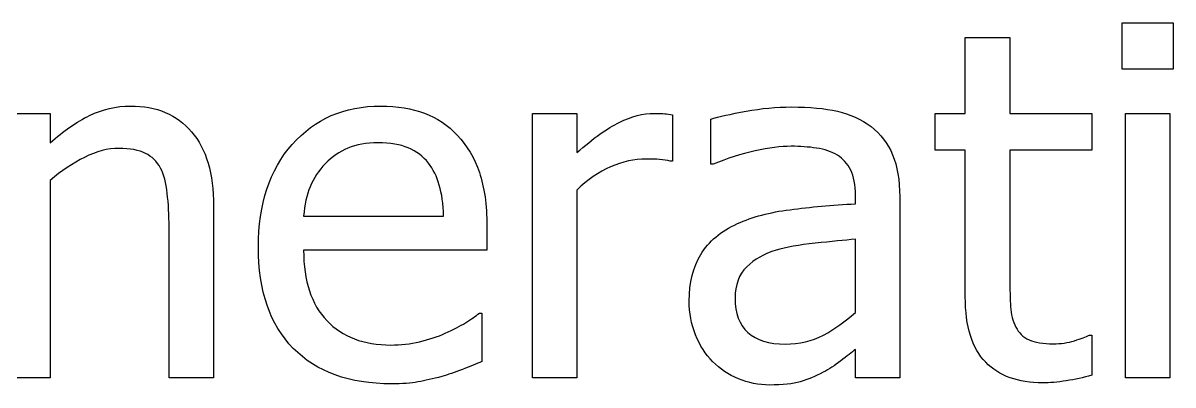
# Model space of a CAD drawing. Extents: x 0 to 436, y 0 to 122.
# Drawn here: x 181.8 to 257.7, y 78.7 to 102.6 of the extents above; entities that cross this region are included whole.
import ezdxf

# ---------------------------------------------------------------- set-up
doc = ezdxf.new("R2010")
doc.units = 0
doc.layers.get('0').update_dxf_attribs({"linetype": 'CONTINUOUS'})

msp = doc.modelspace()

# ---------------------------------------------------------------- linework, layer by layer
at = {"color": 1}
for points in [[(257.710369, 99.522452), (254.366619, 99.522452), (254.366619, 102.569327), (257.710369, 102.569327)], [(257.507249, 79.147453), (254.569749, 79.147453), (254.569749, 96.600578), (257.507249, 96.600578)], [(236.75725, 83.444328)], [(206.147871, 78.741203)], [(249.101029, 78.803703)]]:
    msp.add_lwpolyline(points, close=True, dxfattribs=at)
for points in [[(244.00725, 84.491203), (244.00725, 94.163078), (242.02287, 94.163078), (242.02287, 96.600578), (244.00725, 96.600578), (244.00725, 101.616202), (246.94475, 101.616202), (246.94475, 96.600578), (252.350999, 96.600578), (252.350999, 94.163078), (246.94475, 94.163078), (246.94475, 85.866203)], [(183.632251, 92.178703), (183.632251, 79.147453), (180.694751, 79.147453), (180.694751, 96.600578), (183.632251, 96.600578), (183.632251, 94.663078)], [(218.38225, 91.538078), (218.38225, 79.147453), (215.44475, 79.147453), (215.44475, 96.600578), (218.38225, 96.600578), (218.38225, 94.006828)], [(224.69475, 96.506828), (224.69475, 93.444328)], [(227.38225, 93.241203), (227.21037, 93.241203), (227.21037, 96.225578)], [(224.69475, 93.444328), (224.5385, 93.444328)], [(236.75725, 90.631828), (236.75725, 91.194328)], [(239.67912, 91.084953), (239.67912, 79.147453), (236.75725, 79.147453), (236.75725, 81.006828)], [(194.413501, 90.475578), (194.413501, 79.147453)], [(200.351001, 89.819328), (209.58537, 89.819328)], [(194.413501, 79.147453), (191.476001, 79.147453), (191.476001, 89.084953)], [(212.44475, 89.163078), (212.44475, 87.569328), (200.351001, 87.569328)], [(236.75725, 83.444328), (236.75725, 88.288078)], [(211.94475, 83.413078), (212.11662, 83.413078), (212.11662, 80.209953)], [(252.179149, 81.944328), (252.351029, 81.944328), (252.351029, 79.303703)]]:
    msp.add_lwpolyline(points, dxfattribs=at)
for points in [[(183.632251, 94.663078), (184.507251, 95.444328), (185.371834, 96.043286), (186.226001, 96.459953)], [(186.226001, 96.459953), (187.080168, 96.876619), (187.981208, 97.084953), (188.929121, 97.084953)], [(188.929121, 97.084953), (190.647874, 97.084953), (191.991624, 96.517244), (192.960371, 95.381828)], [(199.601001, 94.553703), (201.090581, 96.241203), (203.038497, 97.084953), (205.444751, 97.084953)], [(205.444751, 97.084953), (206.528084, 97.084953), (207.486417, 96.928703), (208.319751, 96.616203)], [(208.319751, 96.616203), (209.153084, 96.303703), (209.88225, 95.814119), (210.50725, 95.147453)], [(221.17912, 96.006828), (221.981207, 96.402661), (222.75725, 96.600578), (223.50725, 96.600578)], [(223.50725, 96.600578), (223.80933, 96.600578), (224.033287, 96.590161), (224.17912, 96.569328)], [(224.17912, 96.569328), (224.335373, 96.558908), (224.50725, 96.538074), (224.69475, 96.506828)], [(227.21037, 96.225578), (227.752037, 96.381828), (228.52808, 96.553703), (229.5385, 96.741203)], [(229.5385, 96.741203), (230.548913, 96.928703), (231.548913, 97.022453), (232.5385, 97.022453)], [(232.5385, 97.022453), (233.736413, 97.022453), (234.74683, 96.928703), (235.56975, 96.741203)], [(235.56975, 96.741203), (236.392663, 96.553703), (237.132246, 96.215161), (237.7885, 95.725578)], [(218.38225, 94.006828), (219.455164, 94.954744), (220.387454, 95.621411), (221.17912, 96.006828)], [(237.7885, 95.725578), (238.423913, 95.246411), (238.89787, 94.626619), (239.21037, 93.866203)], [(192.960371, 95.381828), (193.929124, 94.256828), (194.413501, 92.621411), (194.413501, 90.475578)], [(210.50725, 95.147453), (211.13225, 94.480786), (211.611417, 93.663078), (211.94475, 92.694328)], [(188.163501, 94.288078), (187.434334, 94.288078), (186.679124, 94.090161), (185.897871, 93.694328)], [(189.913501, 93.959953), (189.486414, 94.178703), (188.903081, 94.288078), (188.163501, 94.288078)], [(197.366621, 87.772453), (197.366621, 90.616203), (198.111414, 92.876619), (199.601001, 94.553703)], [(203.272871, 94.303703), (202.731204, 94.074536), (202.236414, 93.735994), (201.788501, 93.288078)], [(205.272871, 94.663078), (204.491624, 94.663078), (203.824957, 94.543286), (203.272871, 94.303703)], [(207.257251, 94.319328), (206.725997, 94.548494), (206.064537, 94.663078), (205.272871, 94.663078)], [(208.585371, 93.319328), (208.241624, 93.756828), (207.798917, 94.090161), (207.257251, 94.319328)], [(230.13225, 94.116203), (229.215583, 93.918286), (228.298917, 93.626619), (227.38225, 93.241203)], [(232.52287, 94.428703), (231.84579, 94.428703), (231.048917, 94.324536), (230.13225, 94.116203)], [(234.19475, 94.303703), (233.653083, 94.387036), (233.09579, 94.428703), (232.52287, 94.428703)], [(235.56975, 93.834953), (235.19475, 94.074536), (234.736417, 94.230786), (234.19475, 94.303703)], [(185.897871, 93.694328), (185.127038, 93.308911), (184.371831, 92.803703), (183.632251, 92.178703)], [(190.913501, 92.991203), (190.673914, 93.428703), (190.340581, 93.751619), (189.913501, 93.959953)], [(222.96037, 93.584953), (222.168703, 93.584953), (221.382247, 93.413078), (220.601, 93.069328)], [(223.83537, 93.553703), (223.59579, 93.574536), (223.304123, 93.584953), (222.96037, 93.584953)], [(224.5385, 93.444328), (224.319747, 93.506828), (224.08537, 93.543286), (223.83537, 93.553703)], [(236.44475, 92.850578), (236.236416, 93.277661), (235.94475, 93.605786), (235.56975, 93.834953)], [(239.21037, 93.866203), (239.52287, 93.105786), (239.67912, 92.178703), (239.67912, 91.084953)], [(191.351001, 91.319328), (191.278081, 92.017244), (191.132248, 92.574536), (190.913501, 92.991203)], [(201.788501, 93.288078), (201.351001, 92.829744), (201.017667, 92.319328), (200.788501, 91.756828)], [(209.30412, 91.866203), (209.137454, 92.439119), (208.89787, 92.923494), (208.585371, 93.319328)], [(211.94475, 92.694328), (212.278084, 91.735994), (212.44475, 90.558911), (212.44475, 89.163078)], [(220.601, 93.069328), (219.819747, 92.725578), (219.080164, 92.215161), (218.38225, 91.538078)], [(236.75725, 91.194328), (236.75725, 91.881828), (236.653083, 92.433911), (236.44475, 92.850578)], [(209.58537, 89.819328), (209.56457, 90.610994), (209.47082, 91.293286), (209.30412, 91.866203)], [(191.476001, 89.084953), (191.476001, 89.887036), (191.434334, 90.631828), (191.351001, 91.319328)], [(200.788501, 91.756828), (200.559334, 91.204744), (200.413501, 90.558911), (200.351001, 89.819328)], [(232.44475, 90.241203), (233.778083, 90.418286), (235.215583, 90.548494), (236.75725, 90.631828)], [(228.976, 89.319328), (229.955167, 89.767244), (231.111417, 90.074536), (232.44475, 90.241203)], [(226.55412, 87.288078), (227.06454, 88.142244), (227.871833, 88.819328), (228.976, 89.319328)], [(234.101, 88.022453), (233.0385, 87.918286), (232.179123, 87.767244), (231.52287, 87.569328)], [(236.75725, 88.288078), (236.05933, 88.225578), (235.173913, 88.137036), (234.101, 88.022453)], [(199.663501, 81.084953), (198.132247, 82.65787), (197.366621, 84.887036), (197.366621, 87.772453)], [(200.351001, 87.569328), (200.351001, 85.538078), (200.861417, 83.985995), (201.882251, 82.913078)], [(225.7885, 84.209953), (225.7885, 85.418286), (226.043707, 86.444328), (226.55412, 87.288078)], [(231.52287, 87.569328), (230.741623, 87.329744), (230.09579, 86.959953), (229.58537, 86.459953)], [(229.58537, 86.459953), (229.074957, 85.970369), (228.81975, 85.282869), (228.81975, 84.397453)], [(246.94475, 85.866203), (246.94475, 84.980786), (246.960383, 84.298495), (246.99165, 83.819328)], [(228.81975, 84.397453), (228.81975, 83.397453), (229.101, 82.642245), (229.6635, 82.131828)], [(245.351, 80.163078), (244.455166, 81.079745), (244.00725, 82.522453), (244.00725, 84.491203)], [(226.21037, 81.975578), (225.929123, 82.683911), (225.7885, 83.428703), (225.7885, 84.209953)], [(246.99165, 83.819328), (247.022916, 83.340161), (247.14271, 82.892245), (247.35103, 82.475578)], [(201.882251, 82.913078), (202.903084, 81.840161), (204.314541, 81.303703), (206.116621, 81.303703)], [(209.69475, 82.084953), (210.225997, 82.324536), (210.673914, 82.553703), (211.0385, 82.772453)], [(211.0385, 82.772453), (211.40308, 83.00162), (211.705164, 83.215161), (211.94475, 83.413078)], [(234.64787, 81.959953), (235.39787, 82.366203), (236.100996, 82.860995), (236.75725, 83.444328)], [(208.007251, 81.522453), (208.632251, 81.668286), (209.19475, 81.855786), (209.69475, 82.084953)], [(227.33537, 80.209953), (226.866623, 80.68912), (226.491623, 81.277661), (226.21037, 81.975578)], [(229.6635, 82.131828), (230.226, 81.621411), (231.048917, 81.366203), (232.13225, 81.366203)], [(232.13225, 81.366203), (233.05933, 81.366203), (233.89787, 81.56412), (234.64787, 81.959953)], [(247.35103, 82.475578), (247.52811, 82.110995), (247.814566, 81.834953), (248.2104, 81.647453)], [(251.210399, 81.584953), (251.658319, 81.730786), (251.981236, 81.850578), (252.179149, 81.944328)], [(206.116621, 81.303703), (206.762454, 81.303703), (207.392664, 81.37662), (208.007251, 81.522453)], [(248.2104, 81.647453), (248.606233, 81.47037), (249.142693, 81.381828), (249.819779, 81.381828)], [(249.819779, 81.381828), (250.298946, 81.381828), (250.762486, 81.449536), (251.210399, 81.584953)], [(206.147871, 78.741203), (203.366624, 78.741203), (201.205167, 79.522453), (199.663501, 81.084953)], [(236.75725, 81.006828), (236.517663, 80.829745), (236.194746, 80.579745), (235.7885, 80.256828)], [(210.83537, 79.694328), (210.324957, 79.496411), (209.866624, 79.340161), (209.46037, 79.225578)], [(212.11662, 80.209953), (211.772874, 80.074536), (211.34579, 79.902661), (210.83537, 79.694328)], [(229.0385, 79.069328), (228.392667, 79.340161), (227.824957, 79.72037), (227.33537, 80.209953)], [(235.7885, 80.256828), (235.392667, 79.944328), (235.00725, 79.694328), (234.63225, 79.506828)], [(249.100999, 78.803703), (247.496833, 78.803703), (246.246833, 79.256828), (245.351, 80.163078)], [(209.46037, 79.225578), (208.887457, 79.069328), (208.366624, 78.949536), (207.897871, 78.866203)], [(231.08537, 78.663078), (230.366623, 78.663078), (229.684333, 78.798495), (229.0385, 79.069328)], [(234.63225, 79.506828), (234.111417, 79.235995), (233.606207, 79.027661), (233.11662, 78.881828)], [(250.663529, 78.944328), (250.101029, 78.850578), (249.580196, 78.803703), (249.101029, 78.803703)], [(252.351029, 79.303703), (251.798943, 79.147453), (251.236443, 79.027661), (250.663529, 78.944328)], [(207.897871, 78.866203), (207.439537, 78.78287), (206.856204, 78.741203), (206.147871, 78.741203)], [(233.11662, 78.881828), (232.637453, 78.735995), (231.96037, 78.663078), (231.08537, 78.663078)]]:
    msp.add_open_spline(points, degree=3, dxfattribs=at)

doc.saveas('drawing.dxf')
